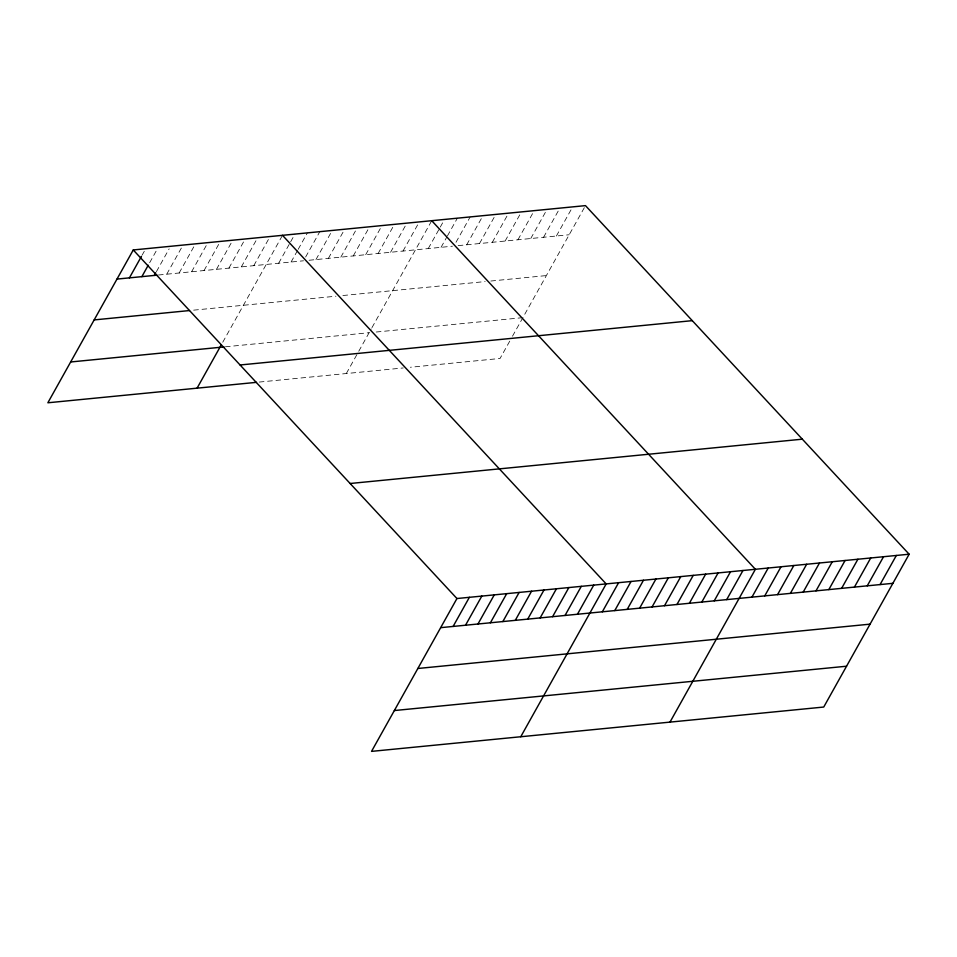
<?xml version="1.0" encoding="UTF-8"?>
<svg xmlns="http://www.w3.org/2000/svg" width="957" height="957" viewBox="0 0 957 957"><rect width="100%" height="100%" fill="white"/><g stroke="black" fill="none" stroke-linecap="round" stroke-linejoin="round"><path stroke-width="0.72" stroke-dasharray="4.79 3.59" d="M142.162 255.076L144.292 251.272M149.651 262.72L156.721 250.052M156.422 271.632L169.162 248.832M166.733 274.204L183.014 245.088M179.162 272.984L195.443 243.868M191.603 271.764L207.884 242.647M204.044 270.556L220.313 241.427M216.473 269.336L232.754 240.207M228.914 268.116L245.183 238.987M241.343 266.895L257.624 237.767M253.784 265.675L270.053 236.546M222.742 342.247L282.494 235.326M278.654 263.235L289.971 242.97M290.689 241.714L294.935 234.106M291.084 262.015L297.46 250.626M298.165 249.358L307.364 232.898M305.642 257.002L319.805 231.678M315.966 259.574L332.235 230.458M328.395 258.354L344.676 229.237M340.836 257.146L357.105 228.017M353.265 255.926L369.546 226.797M365.706 254.706L381.975 225.577M378.135 253.485L394.416 224.357M390.576 252.265L406.857 223.137M403.005 251.045L419.286 221.916M346.302 373.541L358.062 352.511M358.755 351.267L371.256 328.885M371.974 327.617L431.727 220.696M428.257 248.569L439.586 228.304M440.292 227.048L444.538 219.44M441.069 247.313L446.728 237.18M447.445 235.912L457.35 218.184M456.01 242.265L470.162 216.928M466.693 244.801L482.974 215.672M479.505 243.545L495.786 214.416M492.317 242.288L508.598 213.16M505.129 241.032L521.409 211.904M517.94 239.776L534.221 210.648M530.752 238.52L547.033 209.392M543.576 237.264L559.845 208.136M556.388 236.008L572.657 206.879M509.734 341.147L500.056 358.468L410.374 367.261M512.497 336.194L585.469 205.623M158.443 275.018L303.525 260.794M309.051 260.256L452.458 246.2M458.152 245.638L569.2 234.752M193.661 310.152L335.979 296.203M342.881 295.522L485.163 281.573M490.857 281.023L546.375 275.58M225.421 346.793L369.127 332.713M376.245 332.019L521.445 317.784M259.251 382.07L403.256 367.955"/><path stroke-width="1.44" d="M909.15 554.211L456.944 598.532L371.531 751.377L823.738 707.044L909.15 554.211L585.469 205.623L133.262 249.956L47.85 402.789L256.488 382.345M129.422 277.865L141.457 256.332M141.863 276.645L148.227 265.245M154.292 275.425L155.716 272.889M197.082 388.159L221.318 344.795M453.104 626.44L469.385 597.312M465.533 625.22L481.814 596.103M477.974 624L494.255 594.883M490.403 622.78L506.684 593.663M502.844 621.572L519.125 592.443M515.285 620.351L531.554 591.223M527.714 619.131L543.995 590.002M540.155 617.911L556.424 588.782M552.584 616.691L568.865 587.562M565.025 615.471L581.306 586.342M577.454 614.25L593.735 585.122M520.752 736.746L606.176 583.914L282.494 235.326M602.324 611.81L618.605 582.693M614.765 610.59L631.046 581.473M627.206 609.37L643.475 580.253M639.635 608.162L655.916 579.033M652.076 606.941L668.345 577.813M664.505 605.721L680.786 576.592M676.946 604.501L693.227 575.372M689.375 603.281L705.656 574.152M701.816 602.061L718.097 572.932M714.245 600.84L730.526 571.712M726.686 599.62L742.967 570.504M669.984 722.116L755.396 569.283L431.727 220.696M751.939 597.144L768.208 568.027M764.751 595.888L781.02 566.771M777.562 594.632L793.832 565.515M790.374 593.376L806.655 564.259M803.186 592.12L819.467 563.003M815.998 590.864L832.279 561.747M828.81 589.608L845.091 560.491M841.622 588.352L857.903 559.235M854.434 587.096L870.714 557.979M867.245 585.84L883.526 556.723M880.057 584.583L896.338 555.467M116.993 279.085L157.056 275.161M94.169 319.913L189.51 310.558M70.662 361.973L224.034 346.936M240.075 364.988L692.282 320.655M350.13 483.5L802.337 439.179M440.663 627.66L892.869 583.327M417.85 668.488L870.057 624.155M394.344 710.549L846.55 666.216M133.262 249.956L456.944 598.532"/></g></svg>
